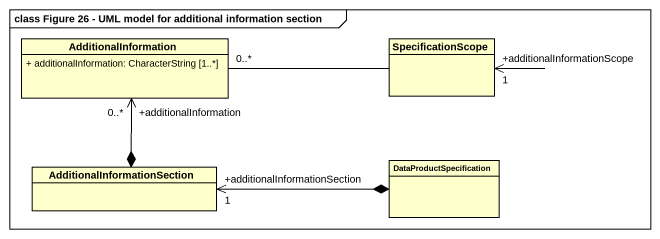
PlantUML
@startuml
mainframe class Figure 26 - UML model for additional information section
hide circle
hide empty members
skinparam classAttributeIconSize 0
class AdditionalInformation {
  + additionalInformation: CharacterString [1..*]
}
class SpecificationScope
class AdditionalInformationSection
class DataProductSpecification
AdditionalInformation "0..*" -right-> "+additionalInformationScope\n1" SpecificationScope
AdditionalInformationSection *-up-> "+additionalInformation\n0..*" AdditionalInformation
AdditionalInformationSection "+additionalInformationSection\n1" <-right-* DataProductSpecification
@enduml
